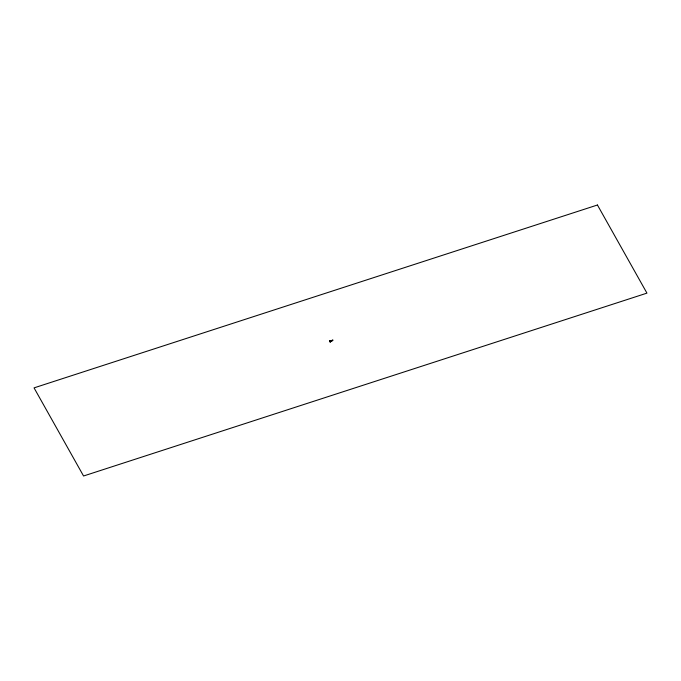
<?xml version="1.0" encoding="UTF-8"?>
<svg xmlns="http://www.w3.org/2000/svg" width="681" height="681" viewBox="0 0 681 681"><rect width="100%" height="100%" fill="white"/><g stroke="black" fill="none" stroke-linecap="round" stroke-linejoin="round"><path stroke-width="1.02" d="M332.822 339.964L332.839 340.474L329.927 340.866L330.149 341.956L329.945 341.002L330.149 341.521M330.055 340.994L332.728 340.125M329.936 341.445L332.047 340.909M332.132 340.747L329.987 341.666M330.149 341.641L330.149 341.956M330.217 341.76L329.945 340.892M329.817 341.045L330.268 341.913M597.441 205.007L34.05 387.872L83.559 475.993L646.95 293.128L597.441 205.007"/></g></svg>
